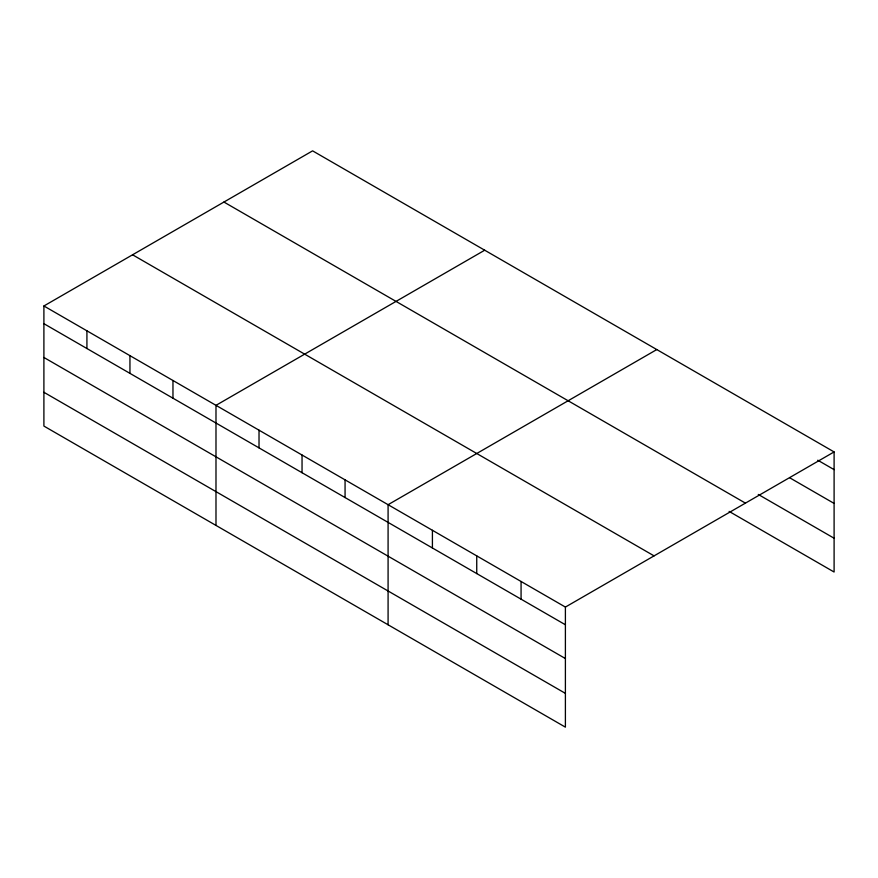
<?xml version="1.0" encoding="UTF-8"?>
<svg xmlns="http://www.w3.org/2000/svg" width="878" height="878" viewBox="0 0 878 878"><rect width="100%" height="100%" fill="white"/><g stroke="black" fill="none" stroke-linecap="round" stroke-linejoin="round"><path stroke-width="1.32" d="M43.9 305.983L565.399 607.071L565.399 727.149L43.9 426.071L43.9 305.983L312.601 150.851L834.1 451.929L834.1 572.017L729.113 511.402M484.7 250.208L215.988 405.34L215.988 525.428M656.788 349.565L388.087 504.696L388.087 624.785M565.399 607.071L834.1 451.929M817.769 460.204L834.1 469.631M789.772 477.819L834.1 503.412M758.274 494.446L834.1 538.225M223.934 202.05L745.422 503.127M132.578 254.796L654.066 555.873M43.9 323.686L565.399 624.763M43.9 357.467L565.399 658.555M43.9 392.279L565.399 693.368M521.071 581.477L521.071 599.169M476.743 555.884L476.743 573.575M432.415 530.29L432.415 547.993M345.065 479.86L345.065 497.552M302.043 455.024L302.043 472.715M259.021 430.187L259.021 447.879M172.966 380.503L172.966 398.195M129.944 355.667L129.944 373.359M86.922 330.83L86.922 348.522"/></g></svg>
